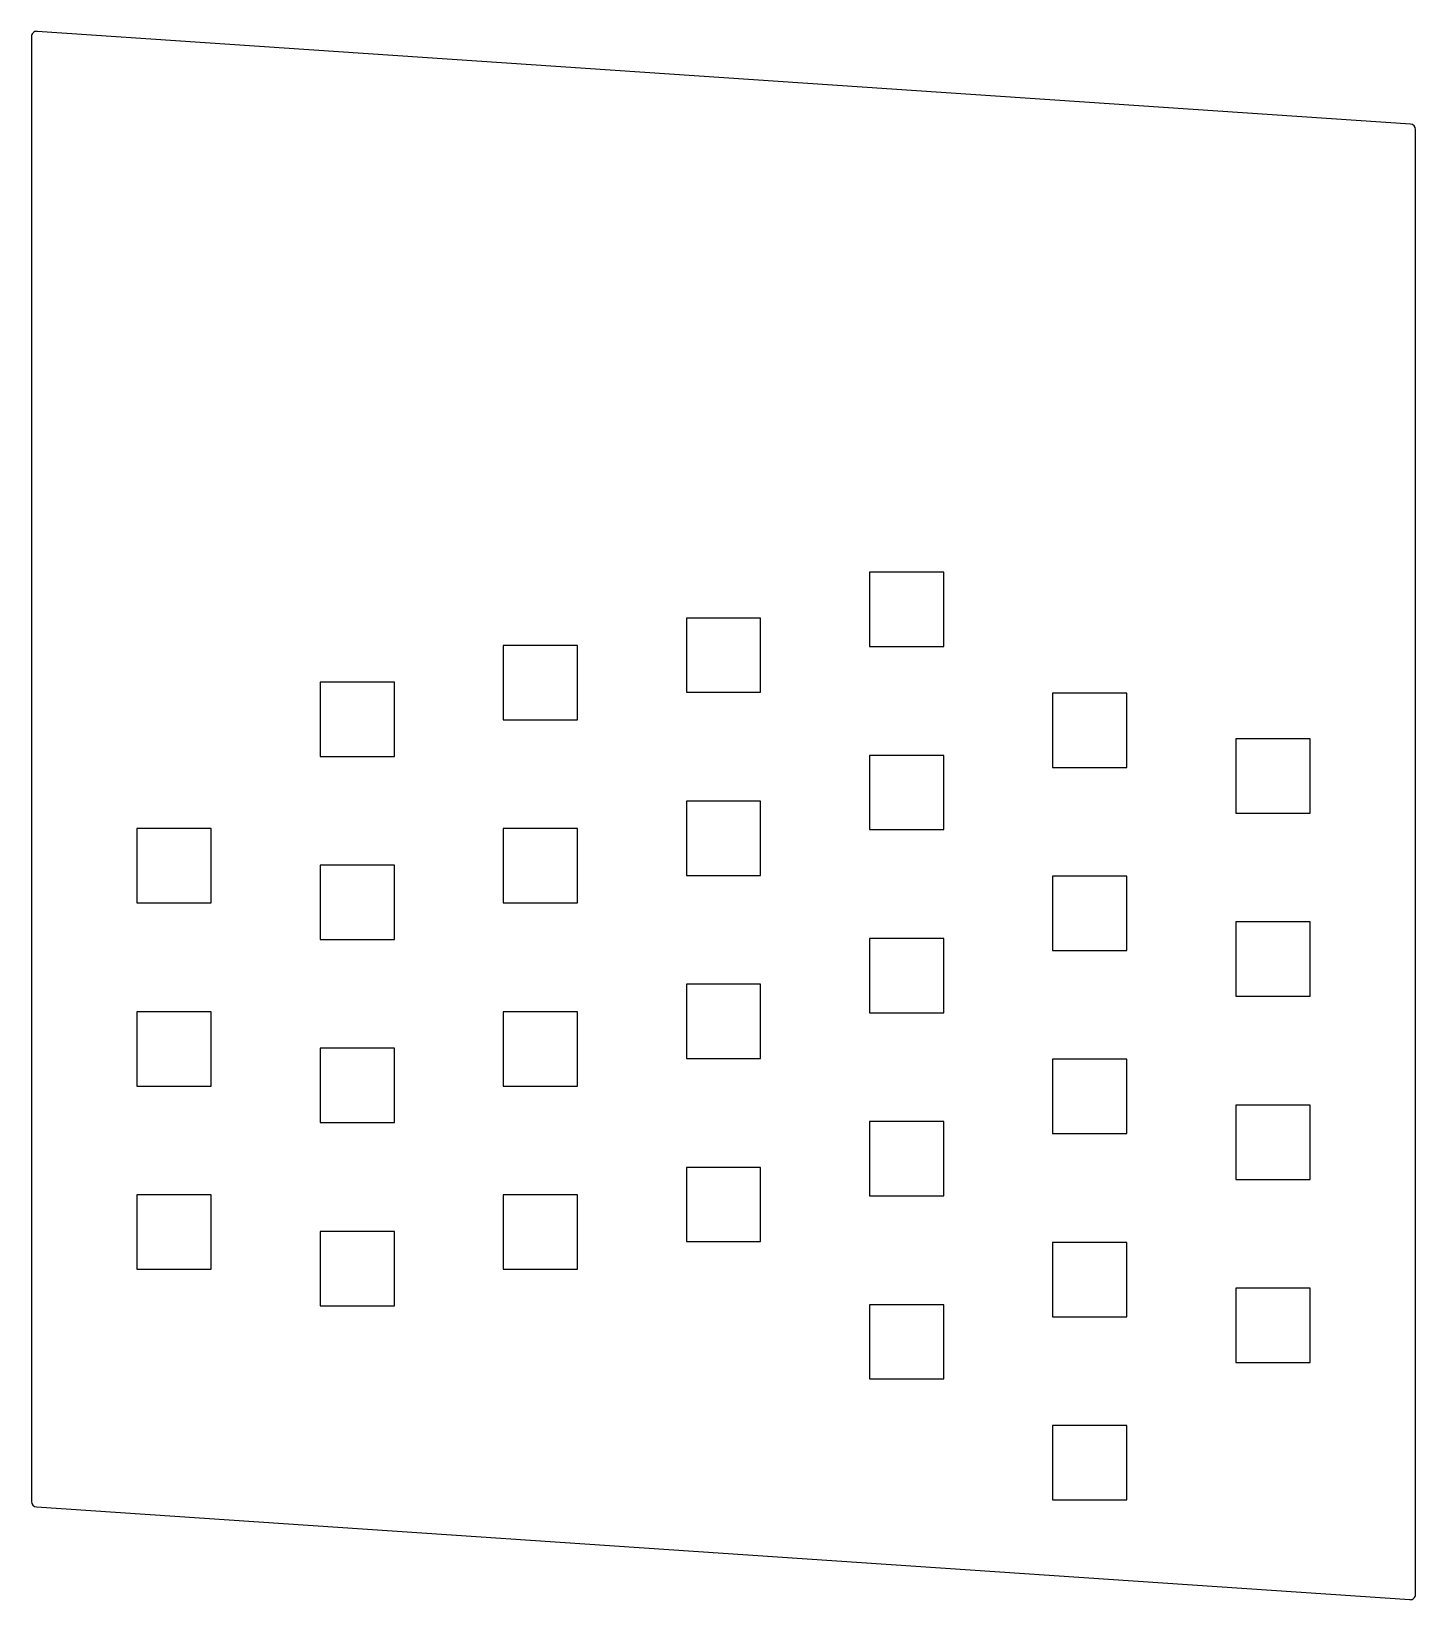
# Model space of a CAD drawing. Header units: millimetres. Extents: x 250 to 378, y -108 to 37.
import ezdxf

# ---------------------------------------------------------------- set-up
doc = ezdxf.new("R2010")
doc.units = ezdxf.units.MM

msp = doc.modelspace()

# ---------------------------------------------------------------- linework, layer by layer
for p, q in [((249.75, 36.64), (249.75, -99.36)), ((377.78, 28.53), (250.28, 37.13)), ((378.25, -107.97), (378.25, 28.03)), ((334.45, -13.08), (327.55, -13.08)), ((327.55, -13.08), (327.55, -19.98)), ((334.45, -19.98), (334.45, -13.08)), ((317.45, -17.33), (310.55, -17.33)), ((310.55, -17.33), (310.55, -24.23)), ((317.45, -24.23), (317.45, -17.33)), ((300.45, -19.88), (293.55, -19.88)), ((293.55, -19.88), (293.55, -26.78)), ((300.45, -26.78), (300.45, -19.88)), ((327.55, -19.98), (334.45, -19.98)), ((283.45, -23.28), (276.55, -23.28)), ((276.55, -23.28), (276.55, -30.18)), ((283.45, -30.18), (283.45, -23.28)), ((310.55, -24.23), (317.45, -24.23)), ((351.45, -24.3), (344.55, -24.3)), ((344.55, -24.3), (344.55, -31.2)), ((351.45, -31.2), (351.45, -24.3)), ((293.55, -26.78), (300.45, -26.78)), ((368.45, -28.55), (361.55, -28.55)), ((361.55, -28.55), (361.55, -35.45)), ((368.45, -35.45), (368.45, -28.55)), ((276.55, -30.18), (283.45, -30.18)), ((334.45, -30.08), (327.55, -30.08)), ((327.55, -30.08), (327.55, -36.98)), ((334.45, -36.98), (334.45, -30.08)), ((344.55, -31.2), (351.45, -31.2)), ((317.45, -34.33), (310.55, -34.33)), ((310.55, -34.33), (310.55, -41.23)), ((317.45, -41.23), (317.45, -34.33)), ((361.55, -35.45), (368.45, -35.45)), ((266.45, -36.88), (259.55, -36.88)), ((259.55, -36.88), (259.55, -43.78)), ((266.45, -43.78), (266.45, -36.88)), ((300.45, -36.88), (293.55, -36.88)), ((293.55, -36.88), (293.55, -43.78)), ((300.45, -43.78), (300.45, -36.88)), ((327.55, -36.98), (334.45, -36.98)), ((283.45, -40.28), (276.55, -40.28)), ((276.55, -40.28), (276.55, -47.18)), ((283.45, -47.18), (283.45, -40.28)), ((310.55, -41.23), (317.45, -41.23)), ((351.45, -41.3), (344.55, -41.3)), ((344.55, -41.3), (344.55, -48.2)), ((351.45, -48.2), (351.45, -41.3)), ((259.55, -43.78), (266.45, -43.78)), ((293.55, -43.78), (300.45, -43.78)), ((368.45, -45.55), (361.55, -45.55)), ((361.55, -45.55), (361.55, -52.45)), ((368.45, -52.45), (368.45, -45.55)), ((276.55, -47.18), (283.45, -47.18)), ((334.45, -47.08), (327.55, -47.08)), ((327.55, -47.08), (327.55, -53.98)), ((334.45, -53.98), (334.45, -47.08)), ((344.55, -48.2), (351.45, -48.2)), ((317.45, -51.33), (310.55, -51.33)), ((310.55, -51.33), (310.55, -58.23)), ((317.45, -58.23), (317.45, -51.33)), ((361.55, -52.45), (368.45, -52.45)), ((266.45, -53.88), (259.55, -53.88)), ((259.55, -53.88), (259.55, -60.78)), ((266.45, -60.78), (266.45, -53.88)), ((300.45, -53.88), (293.55, -53.88)), ((293.55, -53.88), (293.55, -60.78)), ((300.45, -60.78), (300.45, -53.88)), ((327.55, -53.98), (334.45, -53.98)), ((283.45, -57.28), (276.55, -57.28)), ((276.55, -57.28), (276.55, -64.18)), ((283.45, -64.18), (283.45, -57.28)), ((310.55, -58.23), (317.45, -58.23)), ((351.45, -58.3), (344.55, -58.3)), ((344.55, -58.3), (344.55, -65.2)), ((351.45, -65.2), (351.45, -58.3)), ((259.55, -60.78), (266.45, -60.78)), ((293.55, -60.78), (300.45, -60.78)), ((368.45, -62.55), (361.55, -62.55)), ((361.55, -62.55), (361.55, -69.45)), ((368.45, -69.45), (368.45, -62.55)), ((276.55, -64.18), (283.45, -64.18)), ((334.45, -64.08), (327.55, -64.08)), ((327.55, -64.08), (327.55, -70.98)), ((334.45, -70.98), (334.45, -64.08)), ((344.55, -65.2), (351.45, -65.2)), ((317.45, -68.33), (310.55, -68.33)), ((310.55, -68.33), (310.55, -75.23)), ((317.45, -75.23), (317.45, -68.33)), ((361.55, -69.45), (368.45, -69.45)), ((266.45, -70.88), (259.55, -70.88)), ((259.55, -70.88), (259.55, -77.78)), ((266.45, -77.78), (266.45, -70.88)), ((300.45, -70.88), (293.55, -70.88)), ((293.55, -70.88), (293.55, -77.78)), ((300.45, -77.78), (300.45, -70.88)), ((327.55, -70.98), (334.45, -70.98)), ((283.45, -74.28), (276.55, -74.28)), ((276.55, -74.28), (276.55, -81.18)), ((283.45, -81.18), (283.45, -74.28)), ((310.55, -75.23), (317.45, -75.23)), ((351.45, -75.3), (344.55, -75.3)), ((344.55, -75.3), (344.55, -82.2)), ((351.45, -82.2), (351.45, -75.3)), ((259.55, -77.78), (266.45, -77.78)), ((293.55, -77.78), (300.45, -77.78)), ((368.45, -79.55), (361.55, -79.55)), ((361.55, -79.55), (361.55, -86.45)), ((368.45, -86.45), (368.45, -79.55)), ((276.55, -81.18), (283.45, -81.18)), ((334.45, -81.08), (327.55, -81.08)), ((327.55, -81.08), (327.55, -87.98)), ((334.45, -87.98), (334.45, -81.08)), ((344.55, -82.2), (351.45, -82.2)), ((361.55, -86.45), (368.45, -86.45)), ((327.55, -87.98), (334.45, -87.98)), ((351.45, -92.3), (344.55, -92.3)), ((344.55, -92.3), (344.55, -99.2)), ((351.45, -99.2), (351.45, -92.3)), ((250.22, -99.86), (377.72, -108.46)), ((344.55, -99.2), (351.45, -99.2))]:
    msp.add_line(p, q)
for centre, start, end in [((250.25, 36.64), 86.1401, 180), ((377.75, 28.03), 0, 86.1401), ((250.25, -99.36), 180, 266.1401), ((377.75, -107.97), 266.1401, 0)]:
    msp.add_arc(centre, 0.5, start, end)

doc.saveas('drawing.dxf')
